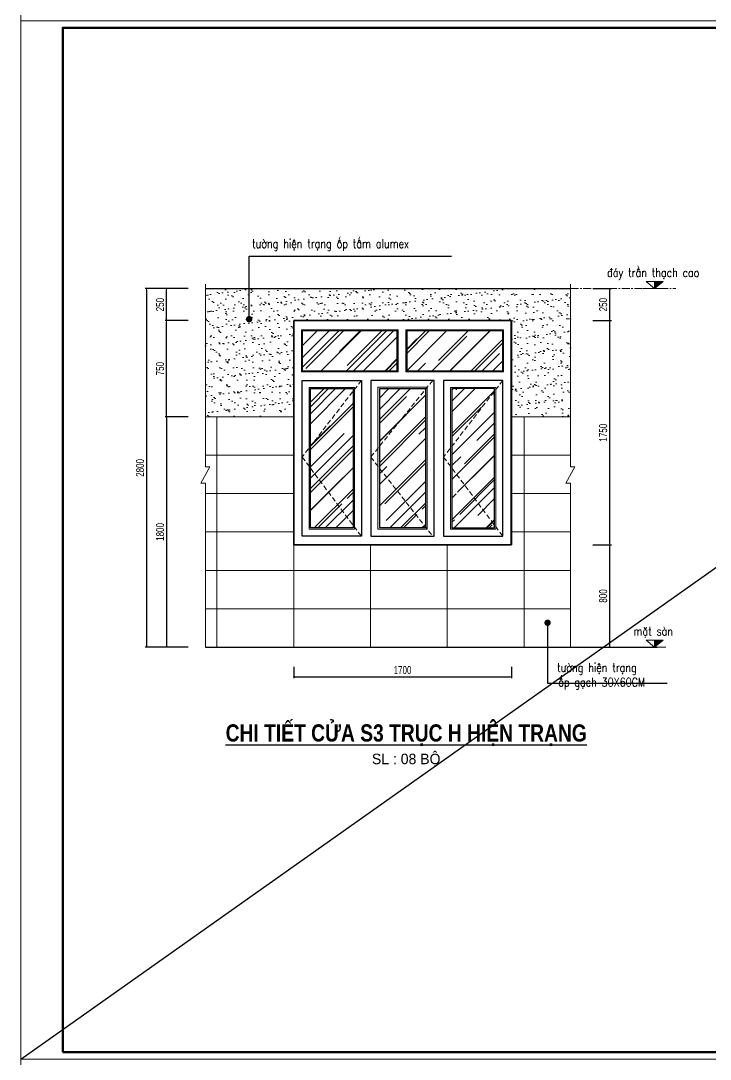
# Model space of a CAD drawing. Header units: millimetres. Extents: x -519517 to -431282, y -372679 to 113618.
# Drawn here: x -490082 to -484697, y -355324 to -347216 of the extents above; entities that cross this region are included whole.
import ezdxf
from ezdxf.enums import TextEntityAlignment as Align

# ---------------------------------------------------------------- set-up
doc = ezdxf.new("R2010")
doc.units = ezdxf.units.MM
doc.header["$LTSCALE"] = 5
for name, pattern in [('CENTER2', [28.575, 19.05, -3.175, 3.175, -3.175]), ('CENTERX2', [4, 2.5, -0.5, 0.5, -0.5]), ('DASHDOT', [1, 0.5, -0.25, 0, -0.25]), ('DASHED2', [0.375, 0.25, -0.125])]:
    doc.linetypes.add(name, pattern=pattern)
doc.layers.get('0').update_dxf_attribs({"linetype": 'CENTER2'})
for name, color, linetype, lineweight in [('21', 7, 'Continuous', 25), ('BICO-250-HATCH', 250, 'Continuous', 9), ('BICO-9-NÉT CỬA', 9, 'Continuous', 25), ('Khungten_LCDI', 7, 'Continuous', 25), ('LC Dim', 8, 'Continuous', 18), ('LC Hatch', 252, 'Continuous', 9), ('LC Net dam 1', 30, 'Continuous', 30), ('LC Net thay', 7, 'Continuous', 25), ('LC Net truc', 79, 'DASHDOT', 13), ('LC Text1', 3, 'Continuous', 20), ('LC Text2', 7, 'Continuous', 25), ('manh2', 155, 'Continuous', 9), ('NOITHAT', 125, 'Continuous', 13), ('v-MANH', 147, 'Continuous', 5)]:
    doc.layers.add(name, color=color, linetype=linetype, lineweight=lineweight)
doc.layers.add('KCS_Plotter', color=11, linetype='Continuous', plot=False)
doc.styles.add('HOATBIF', font='hoatbif.shx', dxfattribs={"width": 0.75})
doc.styles.add('Khungten', font='VHAVAN.TTF', dxfattribs={"width": 0.9, "height": 5000})
doc.styles.add('LC 1', font='VHAVANB.TTF')
doc.styles.add('LC 3', font='vnsimli.shx', dxfattribs={"width": 0.75})
doc.styles.add('LC3', font='VHARIALB.TTF', dxfattribs={"width": 0.8})
doc.styles.add('T1', font='Vnsimli.shx', dxfattribs={"width": 0.8})
doc.styles.add('Title', font='VHBLACK.TTF')
doc.dimstyles.new('1-100(1-25)', dxfattribs={"dimscale": 25, "dimtxt": 2.5, "dimasz": 0.35, "dimexe": 0.5, "dimexo": 1, "dimgap": 0.8, "dimtad": 1, "dimdec": 0, "dimzin": 0, "dimdsep": 46, "dimtxsty": 'HOATBIF', "dimblk1": 'DOT', "dimblk2": 'DOT', "dimsah": 1, "dimcen": -1, "dimdle": 1, "dimclrd": 256, "dimclre": 256, "dimclrt": 4, "dimadec": 3, "dimazin": 2, "dimtfac": 0.333333, "dimtdec": 0, "dimtix": 1, "dimtmove": 2, "dimatfit": 3, "dimldrblk": 'DOT', "dimfxl": 1, "dimtvp": 0.833333, "dimtolj": 1, "dimtzin": 0, "dimarcsym": 0})

# ---------------------------------------------------------------- blocks, each defined once
blk = doc.blocks.new('lcdi fix')
at = {"layer": 'Defpoints', "lineweight": 0}
blk.add_lwpolyline([(-1200, -14850), (-1200, 14850), (40800, 14850), (40800, -14850)], close=True, dxfattribs=at)
at = {"layer": 'Khungten_LCDI', "color": 5, "lineweight": 60}
blk.add_lwpolyline([(0, -14650), (0, 14650), (40600, 14650), (40600, -14650)], close=True, dxfattribs=at)
at = {"color": 7, "style": 'Khungten', "width": 0.8}
for tag, p in [('REVISION', (39499, -10746)), ('NGAYHT', (39546, -11609))]:
    blk.add_attdef(tag, text='', height=200, dxfattribs=at).set_placement(p, align=Align.CENTER)
at = {"layer": 'LC Text1', "style": 'Title', "width": 3.882085}
for tag, p, p2 in [('TENBANVE1', (36913, -8886), (40339, -8886)), ('TENBANVE2', (36913, -9562), (40339, -9562))]:
    blk.add_attdef(tag, text='', height=250, dxfattribs=at).set_placement(p, p2, align=Align.FIT)
at = {"layer": 'LC Text1', "style": 'Title', "width": 0.7}
blk.add_attdef('SOBANVE', text='', height=250, dxfattribs=at).set_placement((39562, -13896), align=Align.CENTER)
blk = doc.blocks.new('Caodo1')
at = {"layer": 'LC Text1'}
blk.add_hatch(color=256, dxfattribs=at).paths.add_polyline_path([(0, 200), (0, 0), (243, 200)])
for p, q in [((324, 0), (-324, 0)), ((0, 0), (0, 200))]:
    blk.add_line(p, q, dxfattribs=at)
blk.add_lwpolyline([(-243, 200), (243, 200), (0, 0), (0, 0)], close=True, dxfattribs=at)
at = {"layer": 'LC Text1', "style": 'T1', "width": 0.8}
blk.add_attdef('%%P0,00', text='', height=250, dxfattribs=at).set_placement((-39, 460), align=Align.MIDDLE_CENTER)
blk = doc.blocks.new('TIEUDE1')
at = {"layer": 'LC Text2', "color": 7, "style": 'LC 1'}
blk.add_attdef('TIªU§Ò', text='', height=5, dxfattribs=at).set_placement((0, 0), align=Align.BOTTOM_CENTER)
blk.add_attdef('TL', text='', height=3, dxfattribs=at).set_placement((0, -2), align=Align.TOP_CENTER)
blk = doc.blocks.new('DOT')
at = {"color": 0, "linetype": 'ByBlock'}
blk.add_line((-0.5, 0), (-1, 0), dxfattribs=at)
at = {"color": 0, "linetype": 'ByBlock', "const_width": 0.5}
blk.add_lwpolyline([(-0.25, 0, 1), (0.25, 0, 1)], format="xyb", close=True, dxfattribs=at)
blk = doc.blocks.new('*D393')
at = {"layer": 'Defpoints', "color": 0, "ltscale": 0.2, "transparency": 16777216}
for p in [(-485638.8, -351307.5), (-485481.8, -351307.5), (-485638.8, -352107.5)]:
    blk.add_point(p, dxfattribs=at)
at = {"layer": 'LC Dim', "lineweight": -2, "ltscale": 0.2, "transparency": 16777216}
for p, q in [((-485613.8, -351307.5), (-485469.3, -351307.5)), ((-485481.8, -352098.8), (-485481.8, -351316.3)), ((-485613.8, -352107.5), (-485469.3, -352107.5))]:
    blk.add_line(p, q, dxfattribs=at)
at = {"layer": 'LC Dim', "lineweight": -2, "ltscale": 0.2, "transparency": 16777216, "xscale": 8.75, "yscale": 8.75, "zscale": 8.75}
for p, rotation in [((-485481.8, -351307.5), 90), ((-485481.8, -352107.5), 270)]:
    blk.add_blockref('DOT', p, dxfattribs=dict(at, rotation=rotation))
at = {"layer": 'LC Dim', "color": 4, "ltscale": 0.2, "transparency": 16777216, "insert": (-485533.1, -351707.5), "char_height": 62.5, "attachment_point": 5, "rotation": 90, "style": 'HOATBIF'}
blk.add_mtext('\\A1;800', dxfattribs=at)
blk = doc.blocks.new('_Dot')
at = {"color": 0, "linetype": 'ByBlock', "lineweight": -2}
blk.add_line((-0.5, 0), (-1, 0), dxfattribs=at)
at = {"color": 0, "linetype": 'ByBlock', "const_width": 0.5}
blk.add_lwpolyline([(-0.25, 0, 1), (0.25, 0, 1)], format="xyb", close=True, dxfattribs=at)
blk = doc.blocks.new('*D394')
at = {"layer": 'Defpoints', "color": 0, "ltscale": 0.2, "transparency": 16777216}
for p in [(-485638.8, -349557.5), (-485481.8, -349557.5), (-485638.8, -351307.5)]:
    blk.add_point(p, dxfattribs=at)
at = {"layer": 'LC Dim', "lineweight": -2, "ltscale": 0.2, "transparency": 16777216}
for p, q in [((-485613.8, -349557.5), (-485469.3, -349557.5)), ((-485481.8, -351298.8), (-485481.8, -349566.3)), ((-485613.8, -351307.5), (-485469.3, -351307.5))]:
    blk.add_line(p, q, dxfattribs=at)
at = {"layer": 'LC Dim', "lineweight": -2, "ltscale": 0.2, "transparency": 16777216, "xscale": 8.75, "yscale": 8.75, "zscale": 8.75}
for p, rotation in [((-485481.8, -349557.5), 90), ((-485481.8, -351307.5), 270)]:
    blk.add_blockref('DOT', p, dxfattribs=dict(at, rotation=rotation))
at = {"layer": 'LC Dim', "color": 4, "ltscale": 0.2, "transparency": 16777216, "insert": (-485533.1, -350432.5), "char_height": 62.5, "attachment_point": 5, "rotation": 90, "style": 'HOATBIF'}
blk.add_mtext('\\A1;1750', dxfattribs=at)
blk = doc.blocks.new('*D395')
at = {"layer": 'Defpoints', "color": 0, "transparency": 16777216}
for p in [(-485638.8, -349307.5), (-485481.8, -349307.5), (-485638.8, -349557.5)]:
    blk.add_point(p, dxfattribs=at)
at = {"layer": 'LC Dim', "lineweight": -2, "transparency": 16777216}
for p, q in [((-485613.8, -349307.5), (-485469.3, -349307.5)), ((-485481.8, -349548.8), (-485481.8, -349316.3)), ((-485613.8, -349557.5), (-485469.3, -349557.5))]:
    blk.add_line(p, q, dxfattribs=at)
at = {"layer": 'LC Dim', "lineweight": -2, "transparency": 16777216, "xscale": 8.75, "yscale": 8.75, "zscale": 8.75}
for p, rotation in [((-485481.8, -349307.5), 90), ((-485481.8, -349557.5), 270)]:
    blk.add_blockref('DOT', p, dxfattribs=dict(at, rotation=rotation))
at = {"layer": 'LC Dim', "color": 4, "transparency": 16777216, "insert": (-485533.1, -349432.5), "char_height": 62.5, "attachment_point": 5, "rotation": 90, "style": 'HOATBIF'}
blk.add_mtext('\\A1;250', dxfattribs=at)
blk = doc.blocks.new('*D396')
at = {"layer": 'Defpoints', "color": 0, "ltscale": 0.2, "transparency": 16777216}
for p in [(-487950.3, -352234.5), (-486250.3, -352234.5), (-486250.3, -352337.4)]:
    blk.add_point(p, dxfattribs=at)
at = {"layer": 'LC Dim', "lineweight": -2, "ltscale": 0.2, "transparency": 16777216}
for p, q in [((-487950.3, -352259.5), (-487950.3, -352349.9)), ((-486250.3, -352259.5), (-486250.3, -352349.9)), ((-487941.5, -352337.4), (-486259, -352337.4))]:
    blk.add_line(p, q, dxfattribs=at)
at = {"layer": 'LC Dim', "lineweight": -2, "ltscale": 0.2, "transparency": 16777216, "xscale": 8.75, "yscale": 8.75, "zscale": 8.75, "rotation": 180}
blk.add_blockref('DOT', (-487950.3, -352337.4), dxfattribs=at)
at = {"layer": 'LC Dim', "lineweight": -2, "ltscale": 0.2, "transparency": 16777216, "xscale": 8.75, "yscale": 8.75, "zscale": 8.75}
blk.add_blockref('DOT', (-486250.3, -352337.4), dxfattribs=at)
at = {"layer": 'LC Dim', "color": 4, "ltscale": 0.2, "transparency": 16777216, "insert": (-487100.3, -352286.2), "char_height": 62.5, "attachment_point": 5, "style": 'HOATBIF'}
blk.add_mtext('\\A1;1700', dxfattribs=at)
blk = doc.blocks.new('cusoooo1')
at = {"layer": 'BICO-250-HATCH'}
h = blk.add_hatch(dxfattribs=at)
h.set_pattern_fill('AR-RROOF', color=256, scale=7, angle=45, style=0)
h.set_pattern_definition([(45, (288490.56, 96880.12), (150.8683, 402.315474), [2667, -355.6, 889, -177.8]), (45, (288594.91, 97110.2), (-292.93595, 41.48878), [533.4, -58.674, 1066.8, -133.35]), (45, (288446.56, 97049.85), (569.527843, 737.997448), [1422.4, -248.92, 711.2, -177.8])])
h.paths.add_polyline_path([(746939.8, -49275), (746196.4, -49275), (746196.4, -49592.4), (746939.8, -49592.4)])
h.paths.add_polyline_path([(747012.8, -49275), (747012.8, -49592.4), (747764.1, -49592.4), (747764.1, -49275)])
h.paths.add_polyline_path([(746261.4, -50816), (746594.4, -50816), (746594.4, -49728.9), (746261.4, -49728.9)])
h.paths.add_polyline_path([(746799.4, -50813), (747161.3, -50813), (747161.3, -49729.9), (746799.4, -49729.9)])
h.paths.add_polyline_path([(747366.1, -50816), (747699.1, -50816), (747699.1, -49728.9), (747366.1, -49728.9)])
at = {"layer": '21', "ltscale": 0.5}
blk.add_line((747764.1, -49592.4), (747764.1, -49275), dxfattribs=at)
at = {"layer": 'BICO-9-NÉT CỬA', "ltscale": 0.5}
for p, q in [((747222.3, -49664.4), (746732.4, -49664.4)), ((747228.1, -49664.4), (747208.4, -49664.4)), ((747228.1, -50882), (747228.1, -49664.4)), ((747228.1, -50882), (747228.1, -49664.4))]:
    blk.add_line(p, q, dxfattribs=at)
for points in [[(747830.1, -49198), (746130.4, -49198), (746130.4, -50948), (747830.1, -50948), (747830.1, -49198)], [(746939.8, -49275), (746196.4, -49275), (746196.4, -49592.4), (746939.8, -49592.4)], [(747012.8, -49275), (747764.1, -49275), (747764.1, -49592.4), (747012.8, -49592.4)], [(747161.3, -49729.9), (746799.4, -49729.9), (746799.4, -50813), (747161.3, -50813)]]:
    blk.add_lwpolyline(points, close=True, dxfattribs=at)
for points in [[(746196.4, -49592.4), (746196.4, -49275), (746939.8, -49275), (746939.8, -49592.4), (746196.4, -49592.4)], [(747764.1, -49592.4), (747764.1, -49275), (747012.8, -49275), (747012.8, -49592.4), (747764.1, -49592.4)], [(746732.4, -49664.4), (746732.4, -50882), (747222.3, -50882)], [(747222.3, -50882), (747228.1, -50882), (747228.1, -49664.4)]]:
    blk.add_lwpolyline(points, dxfattribs=at)
at = {"layer": 'BICO-9-NÉT CỬA'}
for points in [[(746196.4, -49664.4), (746659.4, -49664.4), (746659.4, -50882), (746196.4, -50882)], [(747764.1, -49664.4), (747301.1, -49664.4), (747301.1, -50882), (747764.1, -50882)], [(746261.4, -49728.9), (746594.4, -49728.9), (746594.4, -50816), (746261.4, -50816)], [(747699.1, -49728.9), (747366.1, -49728.9), (747366.1, -50816), (747699.1, -50816)]]:
    blk.add_lwpolyline(points, close=True, dxfattribs=at)
at = {"layer": 'manh2'}
for points in [[(746945.8, -49269), (746190.4, -49269), (746190.4, -49598.4), (746945.8, -49598.4)], [(747006.8, -49269), (747770.1, -49269), (747770.1, -49598.4), (747006.8, -49598.4)], [(746251.4, -49718.9), (746604.4, -49718.9), (746604.4, -50826), (746251.4, -50826)], [(747173.3, -49717.9), (746787.4, -49717.9), (746787.4, -50825), (747173.3, -50825)], [(747709.1, -49718.9), (747356.1, -49718.9), (747356.1, -50826), (747709.1, -50826)]]:
    blk.add_lwpolyline(points, close=True, dxfattribs=at)
at = {"layer": 'NOITHAT', "linetype": 'DASHED2', "ltscale": 30}
for points in [[(746659.4, -49664.4), (746196.4, -50263), (746659.4, -50882)], [(747216.4, -49664.4), (746732.4, -50263), (747216.4, -50882)], [(747764.1, -49664.4), (747301.1, -50263), (747764.1, -50882)]]:
    blk.add_lwpolyline(points, dxfattribs=at)
blk = doc.blocks.new('*D397')
at = {"layer": 'Defpoints', "color": 0, "ltscale": 0.2, "transparency": 16777216}
for p in [(-488750.1, -350307.5), (-488942.6, -352107.5), (-488750.1, -352107.5)]:
    blk.add_point(p, dxfattribs=at)
at = {"layer": 'LC Dim', "lineweight": -2, "ltscale": 0.2, "transparency": 16777216}
for p, q in [((-488775.1, -350307.5), (-488955.1, -350307.5)), ((-488942.6, -350316.3), (-488942.6, -352098.8)), ((-488775.1, -352107.5), (-488955.1, -352107.5))]:
    blk.add_line(p, q, dxfattribs=at)
at = {"layer": 'LC Dim', "lineweight": -2, "ltscale": 0.2, "transparency": 16777216, "xscale": 8.75, "yscale": 8.75, "zscale": 8.75}
for p, rotation in [((-488942.6, -350307.5), 90), ((-488942.6, -352107.5), 270)]:
    blk.add_blockref('DOT', p, dxfattribs=dict(at, rotation=rotation))
at = {"layer": 'LC Dim', "color": 4, "ltscale": 0.2, "transparency": 16777216, "insert": (-488993.9, -351207.5), "char_height": 62.5, "attachment_point": 5, "rotation": 90, "style": 'HOATBIF'}
blk.add_mtext('\\A1;1800', dxfattribs=at)
blk = doc.blocks.new('*D398')
at = {"layer": 'Defpoints', "color": 0, "ltscale": 0.2, "transparency": 16777216}
for p in [(-488942.6, -349557.5), (-488750.1, -349557.5), (-488750.1, -350307.5)]:
    blk.add_point(p, dxfattribs=at)
at = {"layer": 'LC Dim', "lineweight": -2, "ltscale": 0.2, "transparency": 16777216}
for p, q in [((-488775.1, -349557.5), (-488955.1, -349557.5)), ((-488942.6, -350298.8), (-488942.6, -349566.3)), ((-488775.1, -350307.5), (-488955.1, -350307.5))]:
    blk.add_line(p, q, dxfattribs=at)
at = {"layer": 'LC Dim', "lineweight": -2, "ltscale": 0.2, "transparency": 16777216, "xscale": 8.75, "yscale": 8.75, "zscale": 8.75}
for p, rotation in [((-488942.6, -349557.5), 90), ((-488942.6, -350307.5), 270)]:
    blk.add_blockref('DOT', p, dxfattribs=dict(at, rotation=rotation))
at = {"layer": 'LC Dim', "color": 4, "ltscale": 0.2, "transparency": 16777216, "insert": (-488993.9, -349932.5), "char_height": 62.5, "attachment_point": 5, "rotation": 90, "style": 'HOATBIF'}
blk.add_mtext('\\A1;750', dxfattribs=at)
blk = doc.blocks.new('*D399')
at = {"layer": 'Defpoints', "color": 0, "transparency": 16777216}
for p in [(-488942.6, -349307.5), (-488750.1, -349307.5), (-488750.1, -349557.5)]:
    blk.add_point(p, dxfattribs=at)
at = {"layer": 'LC Dim', "lineweight": -2, "transparency": 16777216}
for p, q in [((-488775.1, -349307.5), (-488955.1, -349307.5)), ((-488942.6, -349548.8), (-488942.6, -349316.3)), ((-488775.1, -349557.5), (-488955.1, -349557.5))]:
    blk.add_line(p, q, dxfattribs=at)
at = {"layer": 'LC Dim', "lineweight": -2, "transparency": 16777216, "xscale": 8.75, "yscale": 8.75, "zscale": 8.75}
for p, rotation in [((-488942.6, -349307.5), 90), ((-488942.6, -349557.5), 270)]:
    blk.add_blockref('DOT', p, dxfattribs=dict(at, rotation=rotation))
at = {"layer": 'LC Dim', "color": 4, "transparency": 16777216, "insert": (-488993.9, -349432.5), "char_height": 62.5, "attachment_point": 5, "rotation": 90, "style": 'HOATBIF'}
blk.add_mtext('\\A1;250', dxfattribs=at)
blk = doc.blocks.new('*D400')
at = {"layer": 'Defpoints', "color": 0, "ltscale": 0.2, "transparency": 16777216}
for p in [(-488750.1, -349307.5), (-489098.9, -352107.5), (-488750.1, -352107.5)]:
    blk.add_point(p, dxfattribs=at)
at = {"layer": 'LC Dim', "lineweight": -2, "ltscale": 0.2, "transparency": 16777216}
for p, q in [((-488775.1, -349307.5), (-489111.4, -349307.5)), ((-489098.9, -349316.3), (-489098.9, -352098.8)), ((-488775.1, -352107.5), (-489111.4, -352107.5))]:
    blk.add_line(p, q, dxfattribs=at)
at = {"layer": 'LC Dim', "lineweight": -2, "ltscale": 0.2, "transparency": 16777216, "xscale": 8.75, "yscale": 8.75, "zscale": 8.75}
for p, rotation in [((-489098.9, -349307.5), 90), ((-489098.9, -352107.5), 270)]:
    blk.add_blockref('DOT', p, dxfattribs=dict(at, rotation=rotation))
at = {"layer": 'LC Dim', "color": 4, "ltscale": 0.2, "transparency": 16777216, "insert": (-489150.1, -350707.5), "char_height": 62.5, "attachment_point": 5, "rotation": 90, "style": 'HOATBIF'}
blk.add_mtext('\\A1;2800', dxfattribs=at)

msp = doc.modelspace()

# ---------------------------------------------------------------- hatches: boundary and pattern name
at = {"layer": 'LC Hatch'}
h = msp.add_hatch(dxfattribs=at)
h.set_pattern_fill('AR-SAND', color=256, scale=2, style=0)
h.set_pattern_definition([(37.5, (-77042.65, -391187.055), (-3.200063, 97.882647), [0, -77.216, 0, -86.36, 0, -82.55]), (7.5, (-77042.65, -391187.05), (89.904657, 143.36502), [0, -41.656, 0, -69.596, 0, -26.67]), (327.5, (-77105.13, -391187.055), (158.198474, 0.287437), [0, -25.4, 0, -91.44, 0, -119.38]), (317.5, (-77105.13, -391187.05), (152.71129, 44.585865), [0, -12.7, 0, -59.944, 0, -68.58])])
h.paths.add_polyline_path([(-487950.3, -349557.5), (-486250.3, -349557.5), (-486250.3, -350307.5), (-485788.5, -350307.5), (-485788.5, -349307.5), (-488639.1, -349307.5), (-488639.1, -350307.5), (-487950.3, -350307.5)])

# ---------------------------------------------------------------- linework, layer by layer
at = {"layer": 'KCS_Plotter'}
msp.add_line((-490081.8, -355324.3), (-478615.9, -347216.3), dxfattribs=at)
at = {"layer": 'LC Hatch'}
for p, q in [((-488639.1, -350307.5), (-487950.3, -350307.5)), ((-488550.3, -350307.5), (-488550.3, -352107.5)), ((-486250.3, -350307.5), (-485788.5, -350307.5)), ((-486150.3, -350307.5), (-486150.3, -352107.5)), ((-488639.1, -350607.5), (-487950.3, -350607.5)), ((-486250.3, -350607.5), (-485788.5, -350607.5)), ((-488639.1, -350907.5), (-487950.3, -350907.5)), ((-486250.3, -350907.5), (-485788.5, -350907.5)), ((-488639.1, -351207.5), (-487950.3, -351207.5)), ((-486250.3, -351207.5), (-485788.5, -351207.5)), ((-487950.3, -351307.5), (-487950.3, -352107.5)), ((-487350.3, -351307.5), (-487350.3, -352107.5)), ((-486750.3, -351307.5), (-486750.3, -352107.5)), ((-488639.1, -351507.5), (-485788.5, -351507.5)), ((-488639.1, -351807.5), (-485788.5, -351807.5))]:
    msp.add_line(p, q, dxfattribs=at)
at = {"layer": 'LC Net dam 1'}
msp.add_line((-488639.1, -352107.5), (-485110.8, -352107.5), dxfattribs=at)
at = {"layer": 'LC Net thay'}
msp.add_line((-488639.1, -349307.5), (-485788.5, -349307.5), dxfattribs=at)
msp.add_lwpolyline([(-487950.3, -349557.5), (-486250.3, -349557.5), (-486250.3, -351307.5), (-487950.3, -351307.5)], close=True, dxfattribs=at)
at = {"layer": 'LC Net truc', "linetype": 'CENTERX2', "ltscale": 5}
msp.add_line((-485788.5, -349307.5), (-484965.9, -349307.5), dxfattribs=at)
at = {"layer": 'v-MANH', "linetype": 'Continuous'}
for points in [[(-488639.1, -349272.4), (-488639.1, -350698.3), (-488604, -350698.3), (-488674.2, -350826.8), (-488639.1, -350826.8), (-488639.1, -352107.5)], [(-485788.5, -349272.4), (-485788.5, -350698.3), (-485753.4, -350698.3), (-485823.6, -350826.8), (-485788.5, -350826.8), (-485788.5, -352107.5)]]:
    msp.add_lwpolyline(points, dxfattribs=at)

# ---------------------------------------------------------------- block references
at = {"layer": 'LC Hatch'}
msp.add_blockref('cusoooo1', (-1234080.6, -300359.6), dxfattribs=at)
at = {"layer": 'LC Net thay'}
for p, xscale, yscale, zscale in [((-489754.2, -343162.3), 0.2729966329967423, 0.2729966329967423, 0.2729966329967423), ((-489754.2, -351270.3), 0.2729966329967423, 0.2729966329967423, 0.2729966329967423), ((-489731.2, -359662.9), 0.2921631478655579, 0.2921631478655579, 0.2921631478655579)]:
    msp.add_blockref('lcdi fix', p, dxfattribs=dict(at, xscale=xscale, yscale=yscale, zscale=zscale))
at = {"layer": 'LC Text1'}
ref = msp.add_blockref('Caodo1', (-485131.2, -349307.5), dxfattribs=dict(at, xscale=0.2729966259158512, yscale=0.2729966259158512, zscale=0.2729966259158512))
ref.add_attrib('%%P0,00', '®¸y trÇn th¹ch cao', dxfattribs={"layer": 'LC Text2', "height": 68.249, "style": 'T1', "width": 0.8}).set_placement((-485141.9, -349182.1), align=Align.MIDDLE_CENTER)
ref = msp.add_blockref('Caodo1', (-485131.2, -352107.5), dxfattribs=dict(at, xscale=0.2729966259158512, yscale=0.2729966259158512, zscale=0.2729966259158512))
ref.add_attrib('%%P0,00', 'mÆt sµn', dxfattribs={"layer": 'LC Text2', "height": 68.25, "style": 'T1', "width": 0.8}).set_placement((-485141.9, -351982.1), align=Align.MIDDLE_CENTER)
at = {"layer": 'LC Text2'}
ref = msp.add_blockref('TIEUDE1', (-487071.5, -352884.2), dxfattribs=dict(at, xscale=27.29966259163788, yscale=27.29966259163788, zscale=27.29966259163788))
ref.add_attrib('TIªU§Ò', '%%Uchi tiÕt cöa s3 trôc h hiÖn tr¹ng', dxfattribs={"color": 7, "height": 134.435, "style": 'LC3', "width": 0.8}).set_placement((-487071.5, -352884.2), align=Align.BOTTOM_CENTER)
ref.add_attrib('TL', 'sl : 08 bé', dxfattribs={"color": 7, "height": 81.9, "style": 'LC 1'}).set_placement((-487071.5, -352938.8), align=Align.TOP_CENTER)

# ---------------------------------------------------------------- texts
at = {"layer": 'LC Text1', "color": 3, "char_height": 68.249, "attachment_point": 1, "style": 'LC 3'}
for s, insert, width in [('{\\W0.8;t\xadêng hiÖn tr¹ng èp tÊm alumex}', (-488275.1, -348922.5), 1556.763), ('\\pi51.76878;{\\W0.8;t\xadêng hiÖn tr¹ng \\P\\pi60.21868;èp g¹ch 30X60CM}', (-485944.6, -352232.2), 910.828)]:
    msp.add_mtext(s, dxfattribs=dict(at, insert=insert, width=width))

# ---------------------------------------------------------------- dimensions: what is measured, and where the dimension line sits
at = {"layer": 'LC Dim', "ltscale": 0.2}
for base, p1, p2, picture, middle in [((-489098.9, -352107.5), (-488750.1, -349307.5), (-488750.1, -352107.5), '*D400', (-489150.1, -350707.5)), ((-488942.6, -349557.5), (-488750.1, -350307.5), (-488750.1, -349557.5), '*D398', (-488993.9, -349932.5)), ((-485481.8, -349557.5), (-485638.8, -351307.5), (-485638.8, -349557.5), '*D394', (-485533.1, -350432.5)), ((-488942.6, -352107.5), (-488750.1, -350307.5), (-488750.1, -352107.5), '*D397', (-488993.9, -351207.5)), ((-485481.8, -351307.5), (-485638.8, -352107.5), (-485638.8, -351307.5), '*D393', (-485533.1, -351707.5))]:
    dim = msp.add_linear_dim(base=base, p1=p1, p2=p2, angle=90, dimstyle='1-100(1-25)', dxfattribs=at)
    dim.commit()
    dim.dimension.update_dxf_attribs({"geometry": picture, "text_midpoint": middle})
at = {"layer": 'LC Dim'}
for base, p1, p2, picture, middle in [((-488942.6, -349307.5), (-488750.1, -349557.5), (-488750.1, -349307.5), '*D399', (-488993.9, -349432.5)), ((-485481.8, -349307.5), (-485638.8, -349557.5), (-485638.8, -349307.5), '*D395', (-485533.1, -349432.5))]:
    dim = msp.add_linear_dim(base=base, p1=p1, p2=p2, angle=90, dimstyle='1-100(1-25)', dxfattribs=at)
    dim.commit()
    dim.dimension.update_dxf_attribs({"geometry": picture, "text_midpoint": middle})
at = {"layer": 'LC Dim', "ltscale": 0.2}
dim = msp.add_linear_dim(base=(-486250.3, -352337.4), p1=(-487950.3, -352234.5), p2=(-486250.3, -352234.5), dimstyle='1-100(1-25)', dxfattribs=at)
dim.commit()
dim.dimension.update_dxf_attribs({"geometry": '*D396', "text_midpoint": (-487100.3, -352286.2)})

# ---------------------------------------------------------------- leaders
for points in [[(-488297.9, -349545.7), (-488297.9, -349053.3), (-486717.4, -349053.3)], [(-485967.3, -351916.4), (-485967.3, -352387.2), (-485032.4, -352387.2)]]:
    msp.add_leader(points, dimstyle='1-100(1-25)', override={"dimasz": 2}, dxfattribs=at)

doc.saveas('drawing.dxf')
